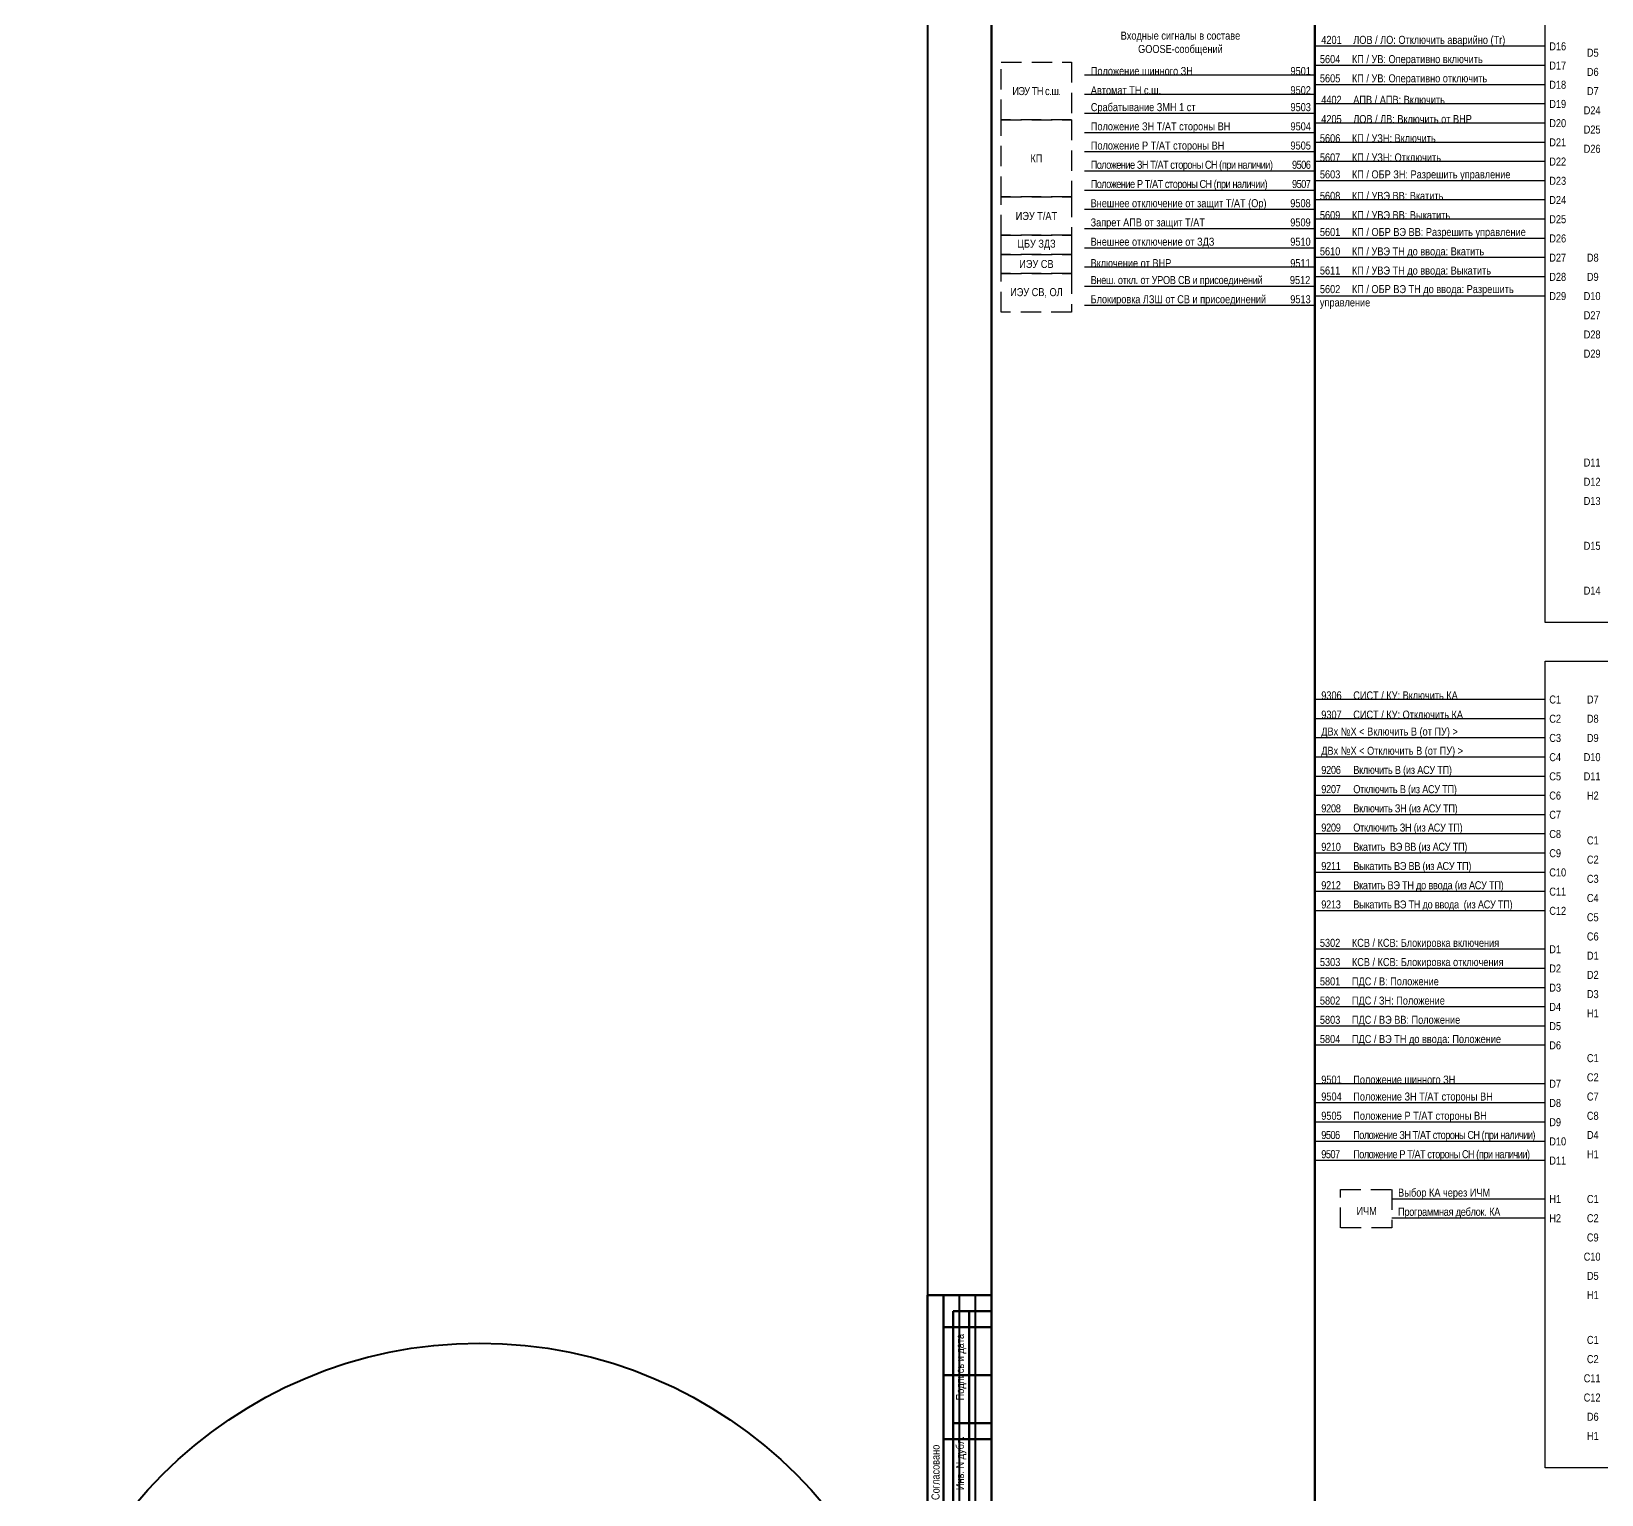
# Model space of a CAD drawing. Header units: millimetres. Extents: x 2179 to 12176, y -20554 to -12004.
# Drawn here: x 3403 to 3893.6, y -16256.3 to -15799.4 of the extents above; entities that cross this region are included whole.
import ezdxf
from ezdxf.enums import TextEntityAlignment as Align

# ---------------------------------------------------------------- set-up
doc = ezdxf.new("R2010")
doc.units = ezdxf.units.MM
doc.linetypes.add('штриховая2', pattern=[9.525, 6.35, -3.175])
for name, color, linetype, lineweight in [('GOOSE', 224, 'Continuous', 30), ('MMS', 190, 'Continuous', 30), ('Внутренняя шина', 4, 'Continuous', 70), ('Линии связи', 75, 'Continuous', 30), ('Основная', 7, 'Continuous', 30), ('Основная прерывистая', 7, 'штриховая2', 30), ('Основная сплошная', 7, 'Continuous', 30), ('Сигналы внутр.', 13, 'Continuous', 30), ('Цепь - ФК и АСУ', 190, 'Continuous', 30)]:
    doc.layers.add(name, color=color, linetype=linetype, lineweight=lineweight)
doc.layers.add('Рамка внешняя', color=8, linetype='Continuous', lineweight=40, plot=False)
doc.styles.add('2.5_Gost_RD', font='ARIALN.TTF', dxfattribs={"height": 2.5})
doc.styles.add('Narrow', font='ARIALN.TTF')
doc.styles.add('Табл дан', font='ARIALN.TTF')

# ---------------------------------------------------------------- blocks, each defined once
blk = doc.blocks.new('*T92')
at = {"color": 0, "linetype": 'ByBlock', "lineweight": 50, "transparency": 16777216}
for p, q in [((0, 0), (0, 65)), ((0, 65), (20, 65)), ((5, 0), (5, 65)), ((20, 0), (20, 65)), ((5, 55), (20, 55)), ((5, 40), (20, 40)), ((5, 20), (20, 20)), ((0, 0), (20, 0))]:
    blk.add_line(p, q, dxfattribs=at)
at = {"color": 0, "linetype": 'ByBlock', "lineweight": -2, "transparency": 16777216}
for p, q in [((10, 0), (10, 65)), ((15, 0), (15, 65))]:
    blk.add_line(p, q, dxfattribs=at)
at = {"color": 0, "transparency": 16777216, "insert": (2.5, 1), "char_height": 2.5, "width": 63, "attachment_point": 4, "rotation": 90, "style": '2.5_Gost_RD'}
blk.add_mtext('Согласовано', dxfattribs=at)
blk = doc.blocks.new('*T93')
at = {"color": 0, "linetype": 'ByBlock', "lineweight": 50, "transparency": 16777216}
for p, q in [((0, 0), (0, 145)), ((0, 145), (12, 145)), ((5, 0), (5, 145)), ((12, 0), (12, 145)), ((0, 110), (12, 110)), ((0, 85), (12, 85)), ((0, 60), (12, 60)), ((0, 25), (12, 25)), ((0, 0), (12, 0))]:
    blk.add_line(p, q, dxfattribs=at)
at = {"color": 0, "transparency": 16777216, "char_height": 2.5, "attachment_point": 5, "rotation": 90, "style": '2.5_Gost_RD'}
for s, insert, width in [('{\\C256;Подпись и дата}', (2.5, 127.5), 33), ('{\\C256;Инв. N дубл.}', (2.5, 97.5), 23), ('{\\C256;Взам. инв. N}', (2.5, 72.5), 23), ('Подпись и дата', (2.5, 42.5), 33), ('Инв. N подл.', (2.5, 12.5), 23)]:
    blk.add_mtext(s, dxfattribs=dict(at, insert=insert, width=width))
blk = doc.blocks.new('*U90')
blk.add_lwpolyline([(0, 0), (1189, 0), (1189, 841), (0, 841)], close=True)
at = {"lineweight": 50}
blk.add_lwpolyline([(20, 836), (1184, 836), (1184, 5), (20, 5)], close=True, dxfattribs=at)
for name, p in [('*T92', (0, 90)), ('*T93', (8, 5))]:
    blk.add_blockref(name, p)
at = {"style": '2.5_Gost_RD', "flags": 8}
blk.add_attdef('ФОРМАТ', text='', height=2.5, dxfattribs=at).set_placement((1134, 4), align=Align.TOP_LEFT)

msp = doc.modelspace()

# ---------------------------------------------------------------- linework, layer by layer
at = {"layer": 'Внутренняя шина'}
msp.add_lwpolyline([(3804, -16336), (3804, -15666)], dxfattribs=at)
at = {"layer": 'Линии связи', "ltscale": 0.5}
for points in [[(3876, -15804), (3804, -15804)], [(3876, -15810), (3804, -15810)], [(3804, -15813), (3732, -15813)], [(3876, -15816), (3804, -15816)], [(3876, -15822), (3804, -15822)], [(3804, -15831), (3732, -15831)], [(3876, -15828), (3804, -15828)], [(3876, -15834), (3804, -15834)], [(3804, -15837), (3732, -15837)], [(3876, -15840), (3804, -15840)], [(3804, -15843), (3732, -15843)], [(3804, -15849), (3732, -15849)], [(3876, -15846), (3804, -15846)], [(3876, -15852), (3804, -15852)], [(3876, -15858), (3804, -15858)], [(3876, -15864), (3804, -15864)], [(3876, -15870), (3804, -15870)], [(3876, -15876), (3804, -15876)], [(3876, -15882), (3804, -15882)], [(3876, -16086), (3804, -16086)], [(3876, -16092), (3804, -16092)], [(3876, -16098), (3804, -16098)], [(3876, -16104), (3804, -16104)], [(3876, -16110), (3804, -16110)], [(3876, -16116), (3804, -16116)], [(3876, -16128), (3804, -16128)], [(3876, -16134), (3804, -16134)], [(3876, -16140), (3804, -16140)], [(3876, -16146), (3804, -16146)], [(3876, -16152), (3804, -16152)], [(3876, -16164), (3828, -16164)], [(3876, -16170), (3828, -16170)]]:
    msp.add_lwpolyline(points, dxfattribs=at)
at = {"layer": 'Линии связи'}
for points in [[(3804, -15819), (3732, -15819)], [(3804, -15825), (3732, -15825)], [(3804, -15855), (3732, -15855)], [(3804, -15861), (3732, -15861)], [(3804, -15867), (3732, -15867)], [(3804, -15873), (3732, -15873)], [(3804, -15879), (3732, -15879)], [(3804, -15885), (3732, -15885)], [(3876, -16008), (3804, -16008)], [(3876, -16014), (3804, -16014)], [(3876, -16020), (3804, -16020)], [(3876, -16026), (3804, -16026)], [(3876, -16032), (3804, -16032)], [(3876, -16038), (3804, -16038)], [(3876, -16044), (3804, -16044)], [(3876, -16050), (3804, -16050)], [(3876, -16056), (3804, -16056)], [(3876, -16062), (3804, -16062)], [(3876, -16068), (3804, -16068)], [(3876, -16074), (3804, -16074)]]:
    msp.add_lwpolyline(points, dxfattribs=at)
at = {"layer": 'Основная'}
for points in [[(3876, -15672), (3992, -15672), (3992, -15984), (3876, -15984)], [(3876, -15996), (3992, -15996), (3992, -16248), (3876, -16248)]]:
    msp.add_lwpolyline(points, close=True, dxfattribs=at)
at = {"layer": 'Основная прерывистая'}
msp.add_lwpolyline([(3812, -16161), (3828, -16161), (3828, -16173), (3812, -16173)], close=True, dxfattribs=at)
at = {"layer": 'Основная сплошная', "linetype": 'штриховая2'}
for points in [[(3728, -15827), (3706, -15827), (3706, -15809), (3728, -15809)], [(3728, -15851), (3706, -15851), (3706, -15827), (3728, -15827)], [(3728, -15863), (3706, -15863), (3706, -15851), (3728, -15851)], [(3728, -15869), (3706, -15869), (3706, -15863), (3728, -15863)], [(3728, -15875), (3706, -15875), (3706, -15869), (3728, -15869)], [(3728, -15887), (3706, -15887), (3706, -15875), (3728, -15875)]]:
    msp.add_lwpolyline(points, close=True, dxfattribs=at)
at = {"layer": 'Рамка внешняя'}
msp.add_circle((3543, -16349), 140, dxfattribs=at)

# ---------------------------------------------------------------- block references
msp.add_blockref('*U90', (3683, -16349), dxfattribs=at)

# ---------------------------------------------------------------- texts
at = {"layer": 'GOOSE', "ltscale": 0.5, "char_height": 2.5, "attachment_point": 7, "style": 'Narrow'}
for s, insert, width in [('Положение шинного ЗН^I^I^I   9501^I', (3734, -15813), 70), ('Положение ЗН Т/АТ стороны ВН^I^I   9504^I', (3734, -15831), 70), ('Положение Р Т/АТ стороны ВН^I^I   9505^I', (3734, -15837), 70), ('{\\T0.9;Положение ЗН Т/АТ стороны СН (при наличии)^I    9506^I}', (3734, -15843), 70), ('{\\T0.9;Положение Р Т/АТ стороны СН (при наличии)^I    9507^I}', (3734, -15849), 70), ('9501^IПоложение шинного ЗН', (3806, -16128), 58), ('9504^IПоложение ЗН Т/АТ стороны ВН', (3806, -16134), 58), ('9505^IПоложение Р Т/АТ стороны ВН', (3806, -16140), 58), ('{\\T0.9;9506^IПоложение ЗН Т/АТ стороны СН (при наличии)}', (3806, -16146), 70), ('{\\T0.9;9507^IПоложение Р Т/АТ стороны СН (при наличии)}', (3806, -16152), 70)]:
    msp.add_mtext(s, dxfattribs=dict(at, insert=insert, width=width))
at = {"layer": 'GOOSE', "char_height": 2.5, "attachment_point": 7, "style": 'Narrow'}
for s, insert, width in [('Автомат ТН с.ш.^I^I^I^I   9502^I', (3734, -15819), 70), ('Срабатывание {\\A1;ЗМН 1 ст^I^I^I   }9503^I', (3734, -15825), 70), ('Внешнее отключение от защит Т/АТ (Op)^I   9508^I', (3733.93, -15855), 70.0735), ('\\pt40,50,60,70;Запрет АПВ от защит Т/АТ^I^I^I   9509^I', (3733.93, -15861), 70.0735), ('Внешнее отключение от ЗДЗ^I^I^I   9510^I', (3733.93, -15867), 70.0735), ('\\pt30,40,50,60,70;Включение от ВНР^I^I^I^I   9511^I', (3733.93, -15873), 70.0735), ('{\\T0.95;Внеш. откл. от УРОВ СВ и присоединений^I   }9512^I', (3733.93, -15879), 70.0735), ('Блокировка ЛЗШ от СВ и присоединений^I   9513^I', (3733.93, -15885), 70.0735)]:
    msp.add_mtext(s, dxfattribs=dict(at, insert=insert, width=width))
at = {"layer": 'MMS', "char_height": 2.5, "attachment_point": 7, "style": 'Narrow'}
for s, insert, width in [('9306^IСИСТ / КУ: Включить КА', (3806, -16008), 58), ('9307^IСИСТ / КУ: Отключить КА', (3806, -16014), 58), ('{\\T0.95;9206^IВключить В (из АСУ ТП)}', (3806, -16032), 58), ('{\\T0.95;9207^IОтключить В (из АСУ ТП)}', (3806, -16038), 58), ('{\\T0.95;9208^IВключить ЗН (из АСУ ТП)}', (3806, -16044), 58), ('{\\T0.95;9209^IОтключить ЗН (из АСУ ТП)}', (3806, -16050), 58), ('{\\T0.95;9210^IВкатить  ВЭ ВВ (из АСУ ТП)}', (3806, -16056), 58), ('{\\T0.95;9211^IВыкатить ВЭ ВВ (из АСУ ТП)}', (3806, -16062), 58), ('{\\T0.95;9212^IВкатить ВЭ ТН до ввода (из АСУ ТП)}', (3806, -16068), 58), ('{\\T0.95;9213^IВыкатить ВЭ ТН до ввода  (из АСУ ТП)}', (3806, -16074), 70)]:
    msp.add_mtext(s, dxfattribs=dict(at, insert=insert, width=width))
at = {"layer": 'Основная', "style": 'Табл дан'}
for s, p in [('D16', (3877.25, -15804)), ('D5', (3889, -15806)), ('D17', (3877.25, -15810)), ('D6', (3889, -15812)), ('D18', (3877.25, -15816)), ('D19', (3877.25, -15822)), ('D7', (3889, -15818)), ('D24', (3888, -15824)), ('D20', (3877.25, -15828)), ('D25', (3888, -15830)), ('D21', (3877.25, -15834)), ('D26', (3888, -15836)), ('D22', (3877.25, -15840)), ('D23', (3877.25, -15846)), ('D24', (3877.25, -15852)), ('D25', (3877.25, -15858)), ('D26', (3877.25, -15864)), ('D27', (3877.25, -15870)), ('D8', (3889, -15870)), ('D28', (3877.25, -15876)), ('D9', (3889, -15876)), ('D29', (3877.25, -15882)), ('D10', (3888, -15882)), ('D27', (3888, -15888)), ('D28', (3888, -15894)), ('D29', (3888, -15900)), ('D11', (3888, -15934)), ('D12', (3888, -15940)), ('D13', (3888, -15946)), ('D15', (3888, -15960)), ('D14', (3888, -15974)), ('C1', (3877.25, -16008)), ('D7', (3889, -16008)), ('C2', (3877.25, -16014)), ('D8', (3889, -16014)), ('C3', (3877.25, -16020)), ('D9', (3889, -16020)), ('C4', (3877.25, -16026)), ('D10', (3888, -16026)), ('C5', (3877.25, -16032)), ('D11', (3888, -16032)), ('C6', (3877.25, -16038)), ('H2', (3889, -16038)), ('C7', (3877.25, -16044)), ('C8', (3877.25, -16050)), ('C1', (3889, -16052)), ('C9', (3877.25, -16056)), ('C2', (3889, -16058)), ('C10', (3877.25, -16062)), ('C3', (3889, -16064)), ('C11', (3877.25, -16068)), ('C4', (3889, -16070)), ('C12', (3877.25, -16074)), ('C5', (3889, -16076)), ('C6', (3889, -16082)), ('D1', (3877.25, -16086)), ('D2', (3877.25, -16092)), ('D1', (3889, -16088)), ('D2', (3889, -16094)), ('D3', (3877.25, -16098)), ('D3', (3889, -16100)), ('D4', (3877.25, -16104)), ('H1', (3889, -16106)), ('D5', (3877.25, -16110)), ('D6', (3877.25, -16116)), ('C1', (3889, -16120)), ('C2', (3889, -16126)), ('D7', (3877.25, -16128)), ('D8', (3877.25, -16134)), ('C7', (3889, -16132)), ('D9', (3877.25, -16140)), ('C8', (3889, -16138)), ('D10', (3877.25, -16146)), ('D4', (3889, -16144)), ('H1', (3889, -16150)), ('D11', (3877.25, -16152)), ('H1', (3877.25, -16164)), ('C1', (3889, -16164)), ('H2', (3877.25, -16170)), ('C2', (3889, -16170)), ('C9', (3889, -16176)), ('C10', (3888, -16182)), ('D5', (3889, -16188)), ('H1', (3889, -16194)), ('C1', (3889, -16208)), ('C2', (3889, -16214)), ('C11', (3888, -16220)), ('C12', (3888, -16226)), ('D6', (3889, -16232)), ('H1', (3889, -16238))]:
    msp.add_text(s, height=2.5, dxfattribs=at).set_placement(p, align=Align.MIDDLE_LEFT)
at = {"layer": 'Основная', "insert": (3762, -15806.81), "char_height": 2.5, "width": 60, "attachment_point": 8, "style": 'Narrow'}
msp.add_mtext('\\pt55;Входные сигналы в составе GOOSE-сообщений', dxfattribs=at)
at = {"layer": 'Основная', "ltscale": 0.5, "insert": (3817, -16169), "char_height": 2.5, "width": 6, "attachment_point": 7, "style": 'Narrow'}
msp.add_mtext('ИЧМ', dxfattribs=at)
at = {"layer": 'Основная сплошная', "char_height": 2.5, "width": 22, "attachment_point": 5, "style": 'Narrow'}
for s, insert in [('\\pt55;{\\T0.9;ИЭУ ТН с.ш.}', (3717, -15818)), ('\\pt55;КП', (3717, -15839)), ('\\pt55;ИЭУ Т/АТ', (3717, -15857)), ('\\pt55;ЦБУ ЗДЗ', (3717, -15866)), ('\\pt55;ИЭУ СВ', (3717, -15872)), ('\\pt55;ИЭУ СВ, ОЛ', (3717, -15881))]:
    msp.add_mtext(s, dxfattribs=dict(at, insert=insert))
at = {"layer": 'Сигналы внутр.', "ltscale": 0.5, "char_height": 2.5, "width": 58, "attachment_point": 7, "style": 'Narrow'}
for s, insert in [('4201^IЛОВ / ЛО: Отключить аварийно (Tr)', (3806, -15804)), ('4402^IАПВ / АПВ: Включить', (3806, -15822)), ('4205^IЛОВ / ЛВ: Включить от ВНР', (3806, -15828))]:
    msp.add_mtext(s, dxfattribs=dict(at, insert=insert))
at = {"layer": 'Сигналы внутр.', "char_height": 2.5, "attachment_point": 7}
for s, insert, width, style in [('5604^IКП / УВ: Оперативно включить', (3805.57, -15810), 70.43, 'Табл дан'), ('5605^IКП / УВ: Оперативно отключить', (3805.57, -15816), 70.43, 'Табл дан'), ('5606^IКП / УЗН: Включить', (3805.57, -15834), 58.43, 'Табл дан'), ('5607^IКП / УЗН: Отключить', (3805.57, -15840), 58.43, 'Табл дан'), ('5603^IКП / ОБР ЗН: Разрешить управление', (3805.57, -15846), 70.43, 'Табл дан'), ('5608^IКП / УВЭ ВВ: Вкатить ', (3805.57, -15852), 58.43, 'Табл дан'), ('5609^IКП / УВЭ ВВ: Выкатить ', (3805.57, -15858), 58.43, 'Табл дан'), ('5601^IКП / ОБР ВЭ ВВ: Разрешить управление', (3805.57, -15864), 70.43, 'Табл дан'), ('5610^IКП / УВЭ ТН до ввода: Вкатить ', (3805.57, -15870), 70.43, 'Табл дан'), ('5611^IКП / УВЭ ТН до ввода: Выкатить ', (3805.57, -15876), 70.43, 'Табл дан'), ('5602^IКП / ОБР ВЭ ТН до ввода: Разрешить управление', (3805.57, -15886), 70.43, 'Табл дан'), ('ДВх №X < Включить В (от ПУ) >', (3806, -16020), 58, 'Narrow'), ('ДВх №X < Отключить В (от ПУ) >', (3806, -16026), 58, 'Narrow'), ('5302^IКСВ / КСВ: Блокировка включения', (3805.57, -16086), 58.43, 'Табл дан'), ('5303^IКСВ / КСВ: Блокировка отключения', (3805.57, -16092), 58.43, 'Табл дан'), ('5801^IПДС / В: Положение', (3805.57, -16098), 41, 'Табл дан'), ('5802^IПДС / ЗН: Положение', (3805.57, -16104), 58.43, 'Табл дан'), ('5803^IПДС / ВЭ ВВ: Положение', (3805.57, -16110), 58.43, 'Табл дан'), ('5804^IПДС / ВЭ ТН до ввода: Положение', (3805.57, -16116), 58.43, 'Табл дан')]:
    msp.add_mtext(s, dxfattribs=dict(at, insert=insert, width=width, style=style))
at = {"layer": 'Цепь - ФК и АСУ', "ltscale": 0.5, "char_height": 2.5, "width": 34, "attachment_point": 7, "style": 'Narrow'}
for s, insert in [('Выбор КА через ИЧМ', (3830, -16164)), ('{\\T0.95;Программная деблок. КА}', (3830, -16170))]:
    msp.add_mtext(s, dxfattribs=dict(at, insert=insert))

doc.saveas('drawing.dxf')
